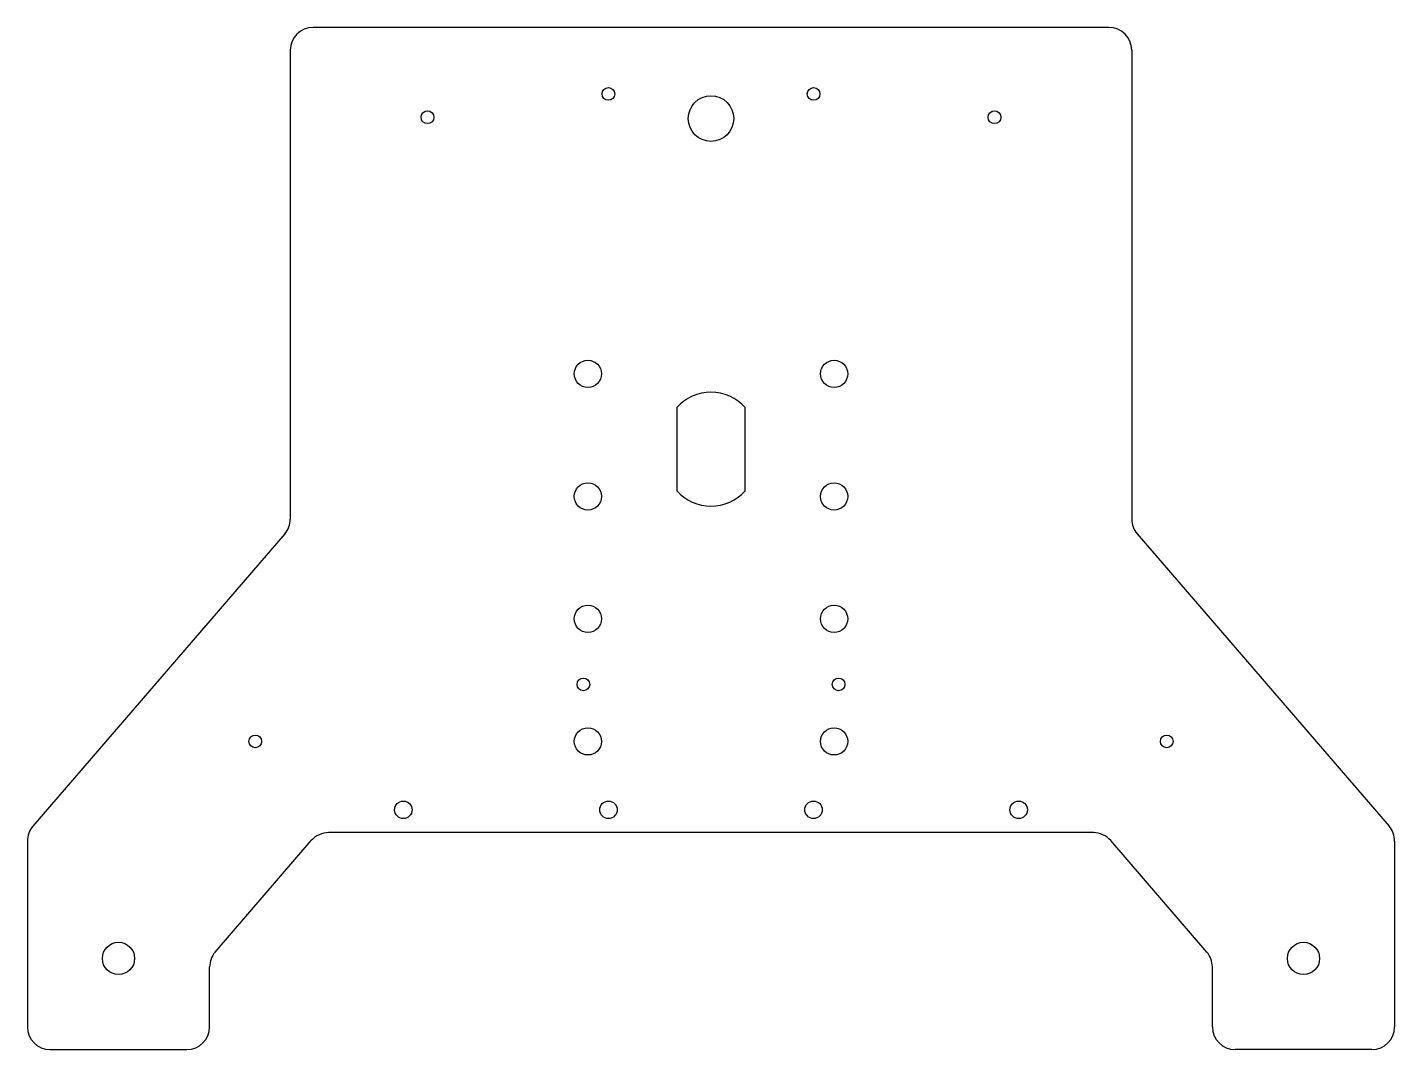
# Model space of a CAD drawing. Header units: inches. Extents: x -3.75 to 3.75, y -3.4 to 2.21.
import ezdxf

# ---------------------------------------------------------------- set-up
doc = ezdxf.new("R2010")
doc.units = ezdxf.units.IN
doc.header["$MEASUREMENT"] = 0

msp = doc.modelspace()

# ---------------------------------------------------------------- linework, layer by layer
at = {"linetype": 'Continuous', "lineweight": 25}
for p, q in [((2.1825, 2.2075), (-2.1825, 2.2075)), ((-2.3075, 2.0825), (-2.3075, -0.4882)), ((2.3075, 2.0825), (2.3075, -0.4882)), ((-0.1875, 0.1229), (-0.1875, -0.3329)), ((0.1875, -0.3329), (0.1875, 0.1229)), ((-2.3378, -0.5699), (-3.7197, -2.1723)), ((2.3378, -0.5699), (3.7197, -2.1723)), ((2.0977, -2.2075), (-2.0977, -2.2075)), ((-3.75, -2.254), (-3.75, -3.2725)), ((-2.7197, -2.8623), (-2.1924, -2.2509)), ((2.7197, -2.8623), (2.1924, -2.2509)), ((3.75, -2.254), (3.75, -3.2725)), ((-2.75, -3.2725), (-2.75, -2.944)), ((2.75, -3.2725), (2.75, -2.944)), ((-3.625, -3.3975), (-2.875, -3.3975)), ((3.625, -3.3975), (2.875, -3.3975))]:
    msp.add_line(p, q, dxfattribs=at)
for centre, radius in [((-0.5625, 1.8425), 0.035), ((0.5625, 1.8425), 0.035), ((0, 1.7075), 0.125), ((-1.555, 1.715), 0.035), ((1.555, 1.715), 0.035), ((-0.675, 0.3075), 0.0747), ((0.675, 0.3075), 0.0747), ((-0.675, -0.3641), 0.0747), ((0.675, -0.3641), 0.0747), ((-0.675, -1.0357), 0.0747), ((0.675, -1.0357), 0.0747), ((-0.7, -1.395), 0.035), ((0.7, -1.395), 0.035), ((-0.675, -1.7073), 0.0747), ((0.675, -1.7073), 0.0747), ((-2.5, -1.7075), 0.035), ((2.5, -1.7075), 0.035), ((-1.6875, -2.0825), 0.048), ((-0.5625, -2.0825), 0.048), ((0.5625, -2.0825), 0.048), ((1.6875, -2.0825), 0.048), ((-3.25, -2.8975), 0.0885), ((3.25, -2.8975), 0.0885)]:
    msp.add_circle(centre, radius, dxfattribs=at)
for centre, radius, start, end in [((-2.1825, 2.0825), 0.125, 90, 180), ((2.1825, 2.0825), 0.125, 0, 90), ((0, -0.0425), 0.25, 41.40962, 138.59038), ((0, -0.1675), 0.25, 221.40962, 318.59038), ((-2.4325, -0.4882), 0.125, 319.22818, 0), ((2.4325, -0.4882), 0.125, 180, 220.77182), ((-3.625, -2.254), 0.125, 139.22818, 180), ((3.625, -2.254), 0.125, 0, 40.77182), ((-2.0977, -2.3325), 0.125, 90, 139.22818), ((2.0977, -2.3325), 0.125, 40.77182, 90), ((-2.625, -2.944), 0.125, 139.22818, 180), ((2.625, -2.944), 0.125, 0, 40.77182), ((-3.625, -3.2725), 0.125, 180, 270), ((-2.875, -3.2725), 0.125, 270, 0), ((2.875, -3.2725), 0.125, 180, 270), ((3.625, -3.2725), 0.125, 270, 0)]:
    msp.add_arc(centre, radius, start, end, dxfattribs=at)

doc.saveas('drawing.dxf')
